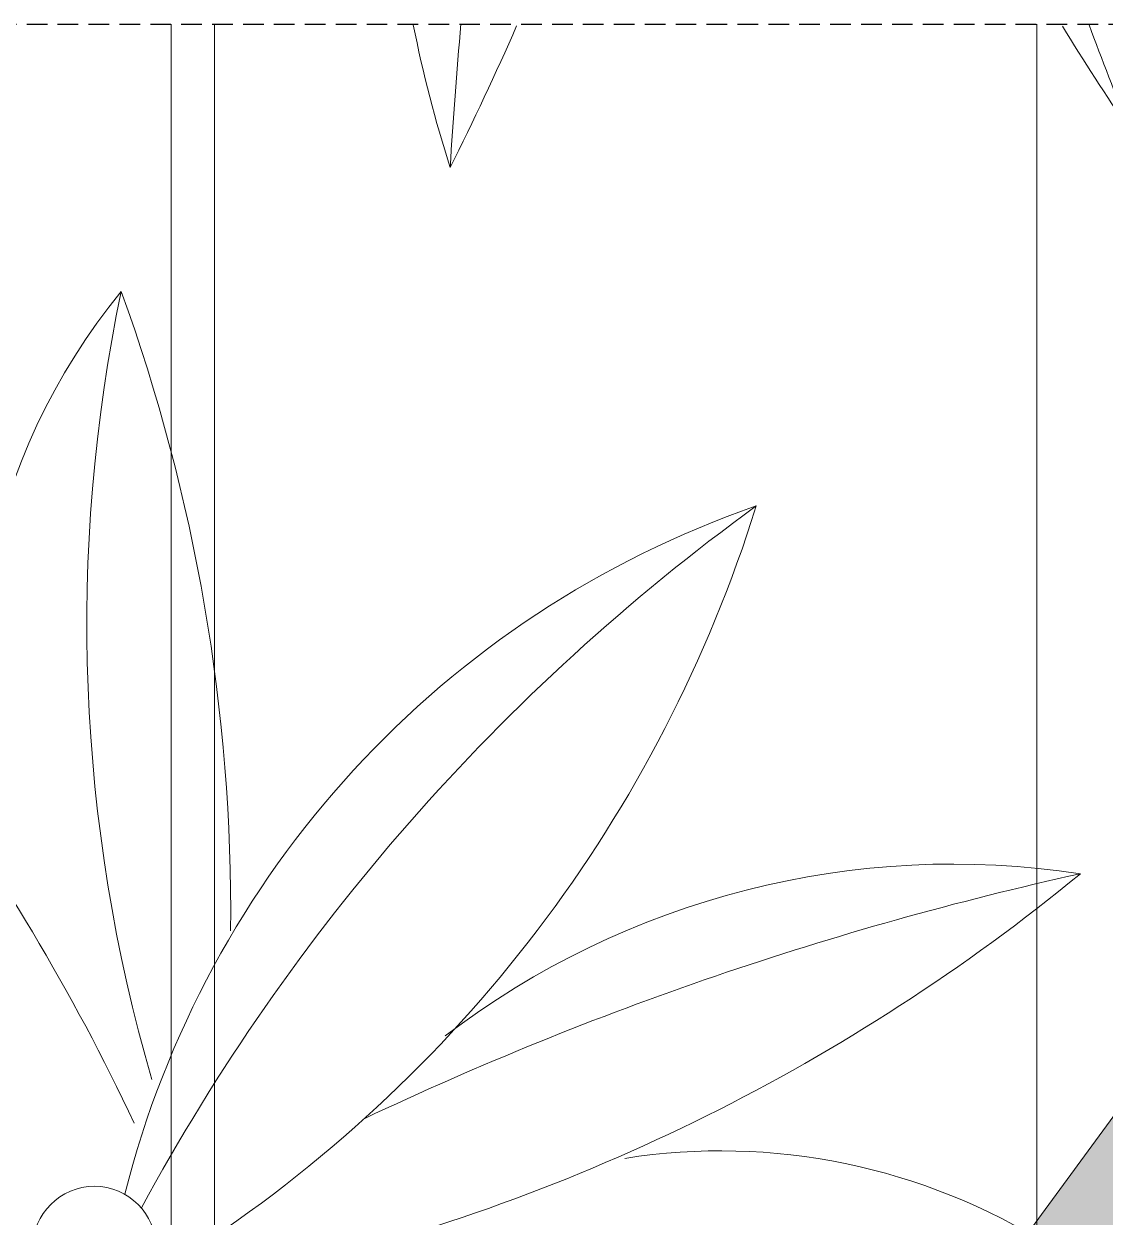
# Model space of a CAD drawing. Header units: millimetres. Extents: x 46644 to 147176, y -1287 to 53383.
# Drawn here: x 99017.4 to 99267.4, y 52129.3 to 52405 of the extents above; entities that cross this region are included whole.
import ezdxf

# ---------------------------------------------------------------- set-up
doc = ezdxf.new("R2010")
doc.units = ezdxf.units.MM
doc.linetypes.add('Dash - Tight', pattern=[4.5, 3, -1.5])
doc.linetypes.add('Hidden', pattern=[7.14375, 4.7625, -2.38125])
for name, color, linetype, lineweight in [('A-DETL-GENF-1', 92, 'Dash - Tight', 18), ('A-DETL-GENF-2', 92, 'Hidden', 25), ('A-FLOR', 192, 'Continuous', 18), ('A-WALL', 113, 'Continuous', 18), ('G-ANNO-TEXT-1', 130, 'Continuous', 9), ('G-IMPT', 8, 'Continuous', 18), ('L-PLNT', 71, 'Continuous', 18), ('L-PLNT-1', 253, 'Continuous', 18)]:
    doc.layers.add(name, color=color, linetype=linetype, lineweight=lineweight)

# ---------------------------------------------------------------- blocks, each defined once
blk = doc.blocks.new('CAY DUA VAN PHAT - CAY DUA VAN PHAT_dwg-V65-TKCS_SẢNH - BẬC CẤP 3 - MẶT BẰNG')
at = {"layer": 'G-IMPT'}
for centre, radius, start, end in [((1231.12, 130.13), 820.47, 82.64497, 86.04887), ((-95.38, 4605.11), 3931.17, 290.60226, 291.3553), ((695.3, 1884.13), 1137.9, 301.42044, 304.27673), ((719.28, -637.76), 1417.71, 63.40929, 66.33274), ((1507.96, 3142.58), 2517.31, 264.97443, 266.49049), ((1173.75, 1190.33), 588.57, 281.1844, 287.81968)]:
    blk.add_arc(centre, radius, start, end, dxfattribs=at)
blk = doc.blocks.new('CAY DUA VAN PHAT - CAY DUA VAN PHAT-V66-TKCS_SẢNH - BẬC CẤP 3 - MẶT BẰNG')
at = {"xscale": 0.5, "yscale": 0.5, "zscale": 0.5}
blk.add_blockref('CAY DUA VAN PHAT - CAY DUA VAN PHAT_dwg-V65-TKCS_SẢNH - BẬC CẤP 3 - MẶT BẰNG', (-151.82, -370.52), dxfattribs=at)
blk = doc.blocks.new('CAY DUA VAN PHAT - CAY DUA VAN PHAT_dwg-2253781-TKCS_SẢNH - BẬC CẤP 3 - MẶT BẰNG')
at = {"layer": 'G-IMPT'}
blk.add_circle((-146.76, 465.48), 28.54, dxfattribs=at)
for centre, radius, start, end in [((63.12, 862.61), 387.33, 171.2807, 217.3319), ((1206.67, 1258.47), 1563.2, 192.45532, 205.30666), ((-1023.02, 343.34), 910.32, 13.43357, 39.4147), ((93.59, 755.05), 285.25, 147.7766, 188.9369), ((-60.58, 919.83), 454.05, 199.0692, 255.8486), ((298.02, 1343.2), 973.34, 215.97087, 241.57597), ((-679.68, 162.7), 637.73, 32.80883, 72.67027), ((-301.34, -312.83), 841.36, 89.46131, 109.98389), ((-435.14, 1214.47), 752.47, 258.21063, 286.24623), ((227.54, -433.19), 1013.76, 115.21824, 137.85612), ((-400.46, 708.43), 297.75, 230.7445, 286.7036)]:
    blk.add_arc(centre, radius, start, end, dxfattribs=at)
blk = doc.blocks.new('CAY DUA VAN PHAT - CAY DUA VAN PHAT_dwg-V74-TKCS_SẢNH - BẬC CẤP 3 - MẶT BẰNG')
at = {"layer": 'G-IMPT'}
blk.add_circle((-146.76, 465.48), 28.54, dxfattribs=at)
for centre, radius, start, end in [((63.12, 862.61), 387.33, 171.2807, 217.3319), ((1206.67, 1258.47), 1563.2, 192.45532, 205.30666), ((-1023.02, 343.34), 910.32, 13.43357, 39.4147), ((93.59, 755.05), 285.25, 147.7766, 188.9369), ((-60.58, 919.83), 454.05, 199.0692, 255.8486), ((298.02, 1343.2), 973.34, 215.97087, 241.57597), ((-679.68, 162.7), 637.73, 32.80883, 72.67027), ((-301.34, -312.83), 841.36, 89.46131, 109.98389), ((-435.14, 1214.47), 752.47, 258.21063, 286.24623), ((227.54, -433.19), 1013.76, 115.21824, 137.85612), ((-400.46, 708.43), 297.75, 230.7445, 286.7036)]:
    blk.add_arc(centre, radius, start, end, dxfattribs=at)
blk = doc.blocks.new('CAY DUA VAN PHAT - CAY DUA VAN PHAT-V75-TKCS_SẢNH - BẬC CẤP 3 - MẶT BẰNG')
at = {"xscale": 0.5, "yscale": 0.5, "zscale": 0.5}
for name in ['CAY DUA VAN PHAT - CAY DUA VAN PHAT_dwg-2253781-TKCS_SẢNH - BẬC CẤP 3 - MẶT BẰNG', 'CAY DUA VAN PHAT - CAY DUA VAN PHAT_dwg-V74-TKCS_SẢNH - BẬC CẤP 3 - MẶT BẰNG']:
    blk.add_blockref(name, (-151.82, -370.52), dxfattribs=at)
blk = doc.blocks.new('BORDER VIEW - BORDER VIEW-2196717-TKCS_SẢNH - BẬC CẤP 3 - MẶT BẰNG')
at = {"layer": 'A-DETL-GENF-2'}
blk.add_line((150, 8658.05), (14655, 8658.05), dxfattribs=at)

msp = doc.modelspace()

# ---------------------------------------------------------------- hatches: boundary and pattern name
at = {"layer": 'G-ANNO-TEXT-1'}
msp.add_hatch(color=256, dxfattribs=at).paths.add_polyline_path([(99196.72, 52053.51), (99323.33, 52138.17), (99286.74, 52176.37)])

# ---------------------------------------------------------------- linework, layer by layer
at = {"layer": 'A-FLOR'}
msp.add_line((99251.59, 50657.93), (99251.59, 52404.99), dxfattribs=at)
at = {"layer": 'A-WALL'}
for p, q in [((99051.52, 52404.99), (99051.52, 50657.93)), ((99061.52, 52404.99), (99061.52, 50667.93))]:
    msp.add_line(p, q, dxfattribs=at)
at = {"layer": 'G-ANNO-TEXT-1'}
msp.add_line((99286.74, 52176.37), (99196.72, 52053.51), dxfattribs=at)

# ---------------------------------------------------------------- block references
at = {"layer": 'A-DETL-GENF-1'}
msp.add_blockref('BORDER VIEW - BORDER VIEW-2196717-TKCS_SẢNH - BẬC CẤP 3 - MẶT BẰNG', (97596.52, 43746.94), dxfattribs=at)
at = {"layer": 'L-PLNT', "rotation": 269.9999999999997}
msp.add_blockref('CAY DUA VAN PHAT - CAY DUA VAN PHAT-V75-TKCS_SẢNH - BẬC CẤP 3 - MẶT BẰNG', (99171.52, 51896.94), dxfattribs=at)
at = {"layer": 'L-PLNT-1', "rotation": 269.9999999999997}
msp.add_blockref('CAY DUA VAN PHAT - CAY DUA VAN PHAT-V66-TKCS_SẢNH - BẬC CẤP 3 - MẶT BẰNG', (99171.52, 52896.94), dxfattribs=at)

doc.saveas('drawing.dxf')
